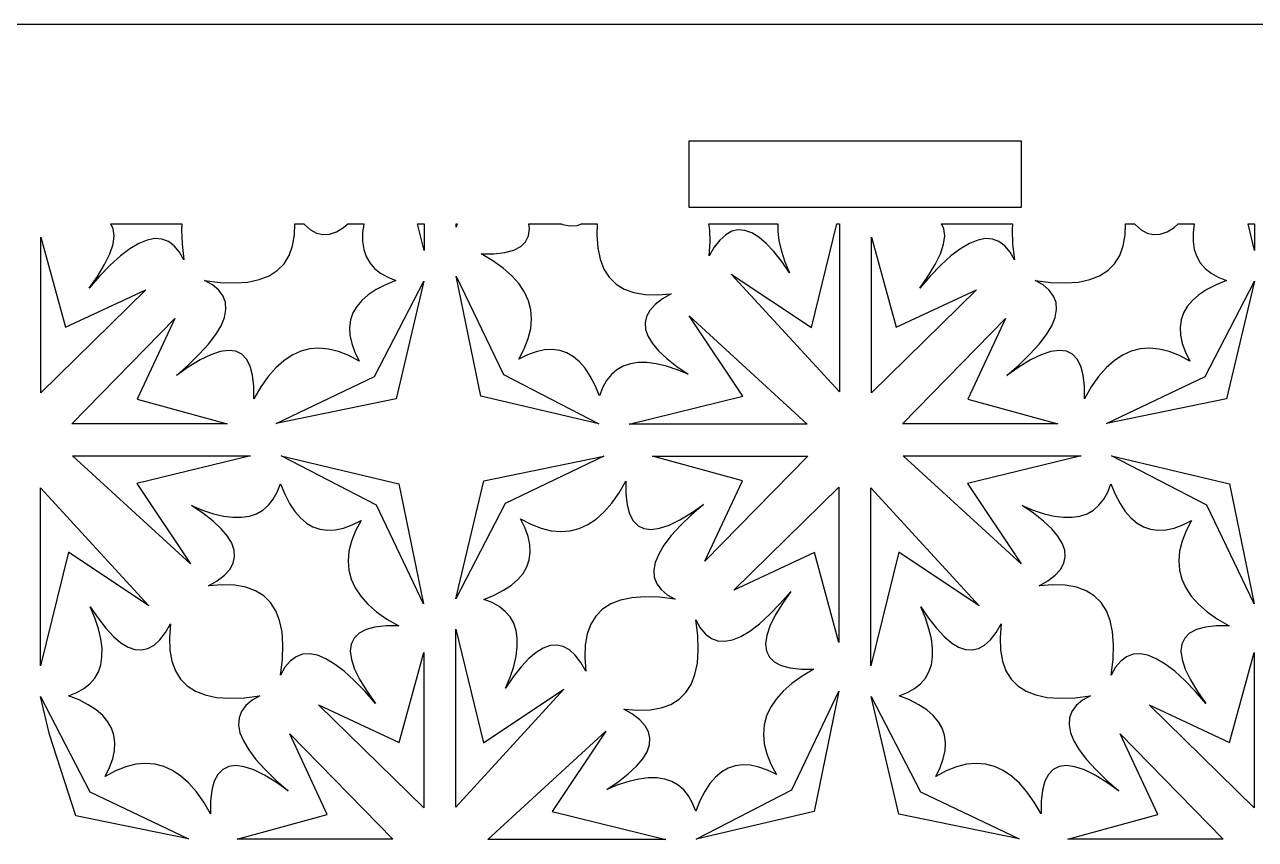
# Model space of a CAD drawing. Header units: metres. Extents: x 20 to 1108, y 20 to 251.
# Drawn here: x 592.1 to 666.2, y 201.8 to 250.8 of the extents above; entities that cross this region are included whole.
import ezdxf

# ---------------------------------------------------------------- set-up
doc = ezdxf.new("R2010")
doc.units = ezdxf.units.M

msp = doc.modelspace()

# ---------------------------------------------------------------- linework, layer by layer
for p, q in [((717.081, 250.826), (567.081, 250.826)), ((632.081, 239.826), (632.081, 243.826)), ((632.081, 243.826), (652.081, 243.826)), ((652.081, 243.826), (652.081, 239.826)), ((652.081, 239.826), (632.081, 239.826)), ((597.419, 238.539), (597.279, 238.826)), ((597.279, 238.826), (601.551, 238.826)), ((601.551, 238.826), (601.527, 238.484)), ((608.334, 238.176), (608.354, 238.826)), ((608.354, 238.826), (608.908, 238.826)), ((608.908, 238.826), (608.935, 238.792)), ((608.935, 238.792), (609.288, 238.474)), ((610.854, 238.358), (611.284, 238.617)), ((611.284, 238.617), (611.531, 238.826)), ((611.531, 238.826), (612.492, 238.826)), ((612.492, 238.826), (612.422, 238.282)), ((615.735, 238.826), (616.129, 238.826)), ((616.129, 237.222), (615.735, 238.826)), ((616.129, 238.826), (616.129, 237.222)), ((618.055, 238.826), (618.111, 238.826)), ((618.111, 238.826), (618.055, 238.623)), ((618.055, 238.623), (618.055, 238.826)), ((622.472, 238.545), (622.433, 238.826)), ((622.433, 238.826), (624.372, 238.826)), ((624.372, 238.826), (624.457, 238.792)), ((624.457, 238.792), (624.922, 238.703)), ((624.922, 238.703), (625.348, 238.733)), ((625.348, 238.733), (625.601, 238.826)), ((625.601, 238.826), (626.549, 238.826)), ((626.549, 238.826), (626.527, 238.169)), ((633.335, 238.476), (633.272, 238.826)), ((633.272, 238.826), (637.422, 238.826)), ((637.422, 238.826), (637.422, 238.37)), ((639.449, 232.585), (640.98, 238.826)), ((640.98, 238.826), (641.129, 238.826)), ((641.129, 238.826), (641.129, 228.712)), ((647.419, 238.539), (647.279, 238.826)), ((647.279, 238.826), (651.551, 238.826)), ((651.551, 238.826), (651.527, 238.484)), ((658.334, 238.176), (658.354, 238.826)), ((658.354, 238.826), (658.908, 238.826)), ((658.908, 238.826), (658.935, 238.792)), ((658.935, 238.792), (659.288, 238.474)), ((660.854, 238.358), (661.284, 238.617)), ((661.284, 238.617), (661.531, 238.826)), ((661.531, 238.826), (662.492, 238.826)), ((662.492, 238.826), (662.422, 238.282)), ((665.735, 238.826), (666.129, 238.826)), ((666.129, 237.222), (665.735, 238.826)), ((666.129, 238.826), (666.129, 237.222)), ((593.055, 238.029), (594.539, 232.609)), ((593.055, 228.669), (593.055, 238.029)), ((597.402, 237.604), (597.472, 238.108)), ((597.472, 238.108), (597.419, 238.539)), ((599.457, 237.86), (598.957, 237.656)), ((599.922, 237.949), (599.457, 237.86)), ((600.348, 237.92), (599.922, 237.949)), ((600.739, 237.776), (600.348, 237.92)), ((601.527, 238.484), (601.557, 237.609)), ((608.216, 237.506), (608.334, 238.176)), ((609.288, 238.474), (609.657, 238.271)), ((609.657, 238.271), (610.041, 238.184)), ((610.041, 238.184), (610.439, 238.213)), ((610.439, 238.213), (610.854, 238.358)), ((612.422, 238.282), (612.422, 237.765)), ((622.244, 237.753), (622.419, 238.113)), ((622.419, 238.113), (622.472, 238.545)), ((626.527, 238.169), (626.583, 237.389)), ((633.357, 237.72), (633.335, 238.476)), ((633.935, 237.86), (633.598, 237.428)), ((634.288, 238.179), (633.935, 237.86)), ((634.657, 238.382), (634.288, 238.179)), ((635.041, 238.469), (634.657, 238.382)), ((635.439, 238.44), (635.041, 238.469)), ((635.854, 238.295), (635.439, 238.44)), ((636.284, 238.035), (635.854, 238.295)), ((636.729, 237.659), (636.284, 238.035)), ((637.422, 238.37), (637.494, 237.805)), ((643.055, 238.029), (644.539, 232.609)), ((643.055, 228.669), (643.055, 238.029)), ((647.402, 237.604), (647.472, 238.108)), ((647.472, 238.108), (647.419, 238.539)), ((649.457, 237.86), (648.957, 237.656)), ((649.922, 237.949), (649.457, 237.86)), ((650.348, 237.92), (649.922, 237.949)), ((650.739, 237.776), (650.348, 237.92)), ((651.527, 238.484), (651.557, 237.609)), ((658.216, 237.506), (658.334, 238.176)), ((659.288, 238.474), (659.657, 238.271)), ((659.657, 238.271), (660.041, 238.184)), ((660.041, 238.184), (660.439, 238.213)), ((660.439, 238.213), (660.854, 238.358)), ((662.422, 238.282), (662.422, 237.765)), ((597.212, 237.03), (597.402, 237.604)), ((598.42, 237.336), (597.844, 236.899)), ((598.957, 237.656), (598.42, 237.336)), ((601.091, 237.514), (600.739, 237.776)), ((601.407, 237.136), (601.091, 237.514)), ((601.673, 236.664), (601.407, 237.136)), ((601.557, 237.609), (601.673, 236.664)), ((608.004, 236.925), (608.216, 237.506)), ((612.422, 237.765), (612.494, 237.292)), ((612.494, 237.292), (612.639, 236.864)), ((620.325, 237.026), (620.987, 237.101)), ((620.987, 237.101), (621.527, 237.246)), ((621.527, 237.246), (621.947, 237.464)), ((621.947, 237.464), (622.244, 237.753)), ((626.583, 237.389), (626.727, 236.703)), ((633.289, 236.9), (633.357, 237.72)), ((633.598, 237.428), (633.289, 236.9)), ((637.188, 237.169), (636.729, 237.659)), ((637.663, 236.563), (637.188, 237.169)), ((637.494, 237.805), (637.639, 237.195)), ((637.639, 237.195), (637.855, 236.539)), ((647.212, 237.03), (647.402, 237.604)), ((648.42, 237.336), (647.844, 236.899)), ((648.957, 237.656), (648.42, 237.336)), ((651.091, 237.514), (650.739, 237.776)), ((651.407, 237.136), (651.091, 237.514)), ((651.673, 236.664), (651.407, 237.136)), ((651.557, 237.609), (651.673, 236.664)), ((658.004, 236.925), (658.216, 237.506)), ((662.422, 237.765), (662.494, 237.292)), ((662.494, 237.292), (662.639, 236.864)), ((596.464, 235.67), (596.899, 236.386)), ((596.899, 236.386), (597.212, 237.03)), ((597.844, 236.899), (597.234, 236.346)), ((607.294, 236.024), (607.697, 236.431)), ((607.697, 236.431), (608.004, 236.925)), ((612.639, 236.864), (612.856, 236.484)), ((612.856, 236.484), (613.145, 236.149)), ((619.561, 237.023), (620.325, 237.026)), ((620.265, 236.61), (619.561, 237.023)), ((620.887, 236.169), (620.265, 236.61)), ((626.727, 236.703), (626.959, 236.11)), ((638.127, 235.88), (637.663, 236.563)), ((637.855, 236.539), (638.127, 235.88)), ((646.464, 235.67), (646.899, 236.386)), ((646.899, 236.386), (647.212, 237.03)), ((647.844, 236.899), (647.234, 236.346)), ((657.294, 236.024), (657.697, 236.431)), ((657.697, 236.431), (658.004, 236.925)), ((662.639, 236.864), (662.856, 236.484)), ((662.856, 236.484), (663.145, 236.149)), ((596.587, 235.676), (595.964, 234.962)), ((595.964, 234.962), (596.464, 235.67)), ((597.234, 236.346), (596.587, 235.676)), ((606.204, 235.473), (606.797, 235.704)), ((606.797, 235.704), (607.294, 236.024)), ((613.145, 236.149), (613.506, 235.861)), ((613.506, 235.861), (613.939, 235.618)), ((613.939, 235.618), (614.432, 235.427)), ((619.546, 228.465), (618.062, 235.692)), ((618.062, 235.692), (620.901, 229.755)), ((621.416, 235.709), (620.887, 236.169)), ((621.846, 235.228), (621.416, 235.709)), ((626.959, 236.11), (627.278, 235.613)), ((634.61, 235.812), (639.449, 232.585)), ((641.129, 228.712), (634.61, 235.812)), ((646.587, 235.676), (645.964, 234.962)), ((645.964, 234.962), (646.464, 235.67)), ((647.234, 236.346), (646.587, 235.676)), ((656.204, 235.473), (656.797, 235.704)), ((656.797, 235.704), (657.294, 236.024)), ((663.145, 236.149), (663.506, 235.861)), ((663.506, 235.861), (663.939, 235.618)), ((663.939, 235.618), (664.432, 235.427)), ((603.39, 235.152), (602.92, 235.419)), ((602.92, 235.419), (603.862, 235.303)), ((603.768, 234.837), (603.39, 235.152)), ((603.862, 235.303), (604.738, 235.273)), ((604.738, 235.273), (605.518, 235.328)), ((605.518, 235.328), (606.204, 235.473)), ((613.247, 234.882), (612.772, 234.567)), ((613.152, 229.647), (616.12, 235.389)), ((613.805, 235.169), (613.247, 234.882)), ((614.432, 235.427), (613.805, 235.169)), ((616.12, 235.389), (614.442, 228.291)), ((622.181, 234.727), (621.846, 235.228)), ((627.278, 235.613), (627.685, 235.21)), ((627.685, 235.21), (628.179, 234.903)), ((628.179, 234.903), (628.76, 234.691)), ((653.39, 235.152), (652.92, 235.419)), ((652.92, 235.419), (653.862, 235.303)), ((653.768, 234.837), (653.39, 235.152)), ((653.862, 235.303), (654.738, 235.273)), ((654.738, 235.273), (655.518, 235.328)), ((655.518, 235.328), (656.204, 235.473)), ((663.247, 234.882), (662.772, 234.567)), ((663.152, 229.647), (666.12, 235.389)), ((663.805, 235.169), (663.247, 234.882)), ((664.432, 235.427), (663.805, 235.169)), ((666.12, 235.389), (664.442, 228.291)), ((599.383, 234.869), (593.055, 228.669)), ((594.539, 232.609), (599.383, 234.869)), ((604.03, 234.484), (603.768, 234.837)), ((604.174, 234.094), (604.03, 234.484)), ((612.381, 234.227), (612.072, 233.859)), ((612.772, 234.567), (612.381, 234.227)), ((622.419, 234.206), (622.181, 234.727)), ((622.559, 233.665), (622.419, 234.206)), ((628.76, 234.691), (629.43, 234.573)), ((629.43, 234.573), (630.186, 234.55)), ((630.479, 234.31), (630.047, 233.972)), ((630.186, 234.55), (631.006, 234.618)), ((631.006, 234.618), (630.479, 234.31)), ((649.383, 234.869), (643.055, 228.669)), ((644.539, 232.609), (649.383, 234.869)), ((654.03, 234.484), (653.768, 234.837)), ((654.174, 234.094), (654.03, 234.484)), ((662.381, 234.227), (662.072, 233.859)), ((662.772, 234.567), (662.381, 234.227)), ((604.115, 233.202), (604.204, 233.667)), ((604.204, 233.667), (604.174, 234.094)), ((611.845, 233.466), (611.704, 233.047)), ((612.072, 233.859), (611.845, 233.466)), ((622.604, 233.105), (622.559, 233.665)), ((629.728, 233.619), (629.525, 233.25)), ((630.047, 233.972), (629.728, 233.619)), ((654.115, 233.202), (654.204, 233.667)), ((654.204, 233.667), (654.174, 234.094)), ((661.845, 233.466), (661.704, 233.047)), ((662.072, 233.859), (661.845, 233.466)), ((594.923, 226.801), (601.124, 233.129)), ((601.124, 233.129), (598.863, 228.284)), ((603.589, 232.164), (603.911, 232.702)), ((603.911, 232.702), (604.115, 233.202)), ((611.704, 233.047), (611.643, 232.6)), ((622.552, 232.525), (622.604, 233.105)), ((629.525, 233.25), (629.438, 232.866)), ((629.438, 232.866), (629.467, 232.468)), ((635.322, 228.458), (632.095, 233.297)), ((632.095, 233.297), (639.195, 226.778)), ((644.923, 226.801), (651.124, 233.129)), ((651.124, 233.129), (648.863, 228.284)), ((653.589, 232.164), (653.911, 232.702)), ((653.911, 232.702), (654.115, 233.202)), ((661.704, 233.047), (661.643, 232.6)), ((603.153, 231.59), (603.589, 232.164)), ((611.643, 232.6), (611.666, 232.128)), ((611.666, 232.128), (611.774, 231.632)), ((622.16, 231.304), (622.404, 231.925)), ((622.404, 231.925), (622.552, 232.525)), ((629.467, 232.468), (629.612, 232.053)), ((629.612, 232.053), (629.872, 231.623)), ((653.153, 231.59), (653.589, 232.164)), ((661.643, 232.6), (661.666, 232.128)), ((661.666, 232.128), (661.774, 231.632)), ((602.599, 230.98), (603.153, 231.59)), ((604.362, 231.218), (603.859, 231.148)), ((604.794, 231.164), (604.362, 231.218)), ((609.242, 231.305), (608.701, 231.164)), ((609.802, 231.35), (609.242, 231.305)), ((610.382, 231.298), (609.802, 231.35)), ((610.982, 231.15), (610.382, 231.298)), ((611.774, 231.632), (611.963, 231.107)), ((621.826, 230.679), (622.16, 231.304)), ((623.382, 231.241), (622.886, 231.133)), ((623.854, 231.264), (623.382, 231.241)), ((624.301, 231.203), (623.854, 231.264)), ((624.72, 231.062), (624.301, 231.203)), ((629.872, 231.623), (630.247, 231.179)), ((630.247, 231.179), (630.737, 230.719)), ((652.599, 230.98), (653.153, 231.59)), ((654.362, 231.218), (653.859, 231.148)), ((654.794, 231.164), (654.362, 231.218)), ((659.242, 231.305), (658.701, 231.164)), ((659.802, 231.35), (659.242, 231.305)), ((660.382, 231.298), (659.802, 231.35)), ((660.982, 231.15), (660.382, 231.298)), ((661.774, 231.632), (661.963, 231.107)), ((602.64, 230.645), (601.925, 230.211)), ((601.929, 230.331), (602.599, 230.98)), ((603.285, 230.957), (602.64, 230.645)), ((603.859, 231.148), (603.285, 230.957)), ((605.154, 230.989), (604.794, 231.164)), ((605.443, 230.693), (605.154, 230.989)), ((605.661, 230.273), (605.443, 230.693)), ((607.679, 230.592), (607.198, 230.161)), ((608.18, 230.927), (607.679, 230.592)), ((608.701, 231.164), (608.18, 230.927)), ((611.603, 230.905), (610.982, 231.15)), ((612.228, 230.571), (611.603, 230.905)), ((611.963, 231.107), (612.228, 230.571)), ((622.361, 230.944), (621.826, 230.679)), ((622.886, 231.133), (622.361, 230.944)), ((625.114, 230.835), (624.72, 231.062)), ((625.481, 230.526), (625.114, 230.835)), ((625.821, 230.135), (625.481, 230.526)), ((629.019, 230.485), (628.547, 230.413)), ((629.537, 230.485), (629.019, 230.485)), ((630.102, 230.412), (629.537, 230.485)), ((630.737, 230.719), (631.344, 230.244)), ((652.64, 230.645), (651.925, 230.211)), ((651.929, 230.331), (652.599, 230.98)), ((653.285, 230.957), (652.64, 230.645)), ((653.859, 231.148), (653.285, 230.957)), ((655.154, 230.989), (654.794, 231.164)), ((655.443, 230.693), (655.154, 230.989)), ((655.661, 230.273), (655.443, 230.693)), ((657.679, 230.592), (657.198, 230.161)), ((658.18, 230.927), (657.679, 230.592)), ((658.701, 231.164), (658.18, 230.927)), ((661.603, 230.905), (660.982, 231.15)), ((662.228, 230.571), (661.603, 230.905)), ((661.963, 231.107), (662.228, 230.571)), ((601.217, 229.71), (601.929, 230.331)), ((601.925, 230.211), (601.217, 229.71)), ((605.806, 229.733), (605.661, 230.273)), ((605.881, 229.07), (605.806, 229.733)), ((607.198, 230.161), (606.738, 229.633)), ((620.901, 229.755), (626.643, 226.787)), ((626.136, 229.66), (625.821, 230.135)), ((627.403, 229.762), (627.116, 229.401)), ((627.738, 230.051), (627.403, 229.762)), ((628.119, 230.268), (627.738, 230.051)), ((628.547, 230.413), (628.119, 230.268)), ((630.713, 230.268), (630.102, 230.412)), ((631.368, 230.052), (630.713, 230.268)), ((631.344, 230.244), (632.027, 229.78)), ((632.027, 229.78), (631.368, 230.052)), ((651.217, 229.71), (651.929, 230.331)), ((651.925, 230.211), (651.217, 229.71)), ((655.806, 229.733), (655.661, 230.273)), ((655.881, 229.07), (655.806, 229.733)), ((657.198, 230.161), (656.738, 229.633)), ((605.884, 228.307), (605.881, 229.07)), ((606.297, 229.011), (605.884, 228.307)), ((606.738, 229.633), (606.297, 229.011)), ((607.215, 226.808), (613.152, 229.647)), ((626.423, 229.102), (626.136, 229.66)), ((626.681, 228.475), (626.423, 229.102)), ((626.873, 228.968), (626.681, 228.475)), ((627.116, 229.401), (626.873, 228.968)), ((655.884, 228.307), (655.881, 229.07)), ((656.297, 229.011), (655.884, 228.307)), ((656.738, 229.633), (656.297, 229.011)), ((657.215, 226.808), (663.152, 229.647)), ((598.863, 228.284), (604.284, 226.801)), ((614.442, 228.291), (607.215, 226.808)), ((626.643, 226.787), (619.546, 228.465)), ((628.476, 226.778), (635.322, 228.458)), ((648.863, 228.284), (654.284, 226.801)), ((664.442, 228.291), (657.215, 226.808)), ((604.284, 226.801), (594.923, 226.801)), ((639.195, 226.778), (628.476, 226.778)), ((654.284, 226.801), (644.923, 226.801)), ((594.966, 224.874), (605.685, 224.874)), ((602.066, 218.356), (594.966, 224.874)), ((605.685, 224.874), (598.839, 223.194)), ((613.26, 221.898), (607.518, 224.865)), ((607.518, 224.865), (614.616, 223.188)), ((619.719, 223.361), (626.946, 224.845)), ((626.946, 224.845), (621.009, 222.006)), ((635.298, 223.368), (629.878, 224.852)), ((629.878, 224.852), (639.238, 224.852)), ((639.238, 224.852), (633.038, 218.524)), ((644.966, 224.874), (655.685, 224.874)), ((652.066, 218.356), (644.966, 224.874)), ((655.685, 224.874), (648.839, 223.194)), ((663.26, 221.898), (657.518, 224.865)), ((657.518, 224.865), (664.616, 223.188)), ((598.839, 223.194), (602.066, 218.356)), ((607.289, 222.685), (607.48, 223.178)), ((607.48, 223.178), (607.738, 222.551)), ((614.616, 223.188), (616.099, 215.961)), ((618.042, 216.264), (619.719, 223.361)), ((627.865, 222.642), (628.277, 223.346)), ((628.277, 223.346), (628.28, 222.582)), ((633.038, 218.524), (635.298, 223.368)), ((648.839, 223.194), (652.066, 218.356)), ((657.289, 222.685), (657.48, 223.178)), ((657.48, 223.178), (657.738, 222.551)), ((664.616, 223.188), (666.099, 215.961)), ((593.033, 222.941), (599.551, 215.841)), ((593.033, 212.222), (593.033, 222.941)), ((607.046, 222.252), (607.289, 222.685)), ((607.738, 222.551), (608.025, 221.992)), ((627.423, 222.02), (627.865, 222.642)), ((628.28, 222.582), (628.355, 221.92)), ((634.778, 216.783), (641.106, 222.984)), ((641.106, 222.984), (641.106, 213.623)), ((643.033, 222.941), (649.551, 215.841)), ((643.033, 212.222), (643.033, 222.941)), ((657.046, 222.252), (657.289, 222.685)), ((657.738, 222.551), (658.025, 221.992)), ((602.817, 221.408), (602.134, 221.872)), ((602.134, 221.872), (602.794, 221.601)), ((602.794, 221.601), (603.449, 221.385)), ((606.043, 221.385), (606.423, 221.602)), ((606.423, 221.602), (606.758, 221.891)), ((606.758, 221.891), (607.046, 222.252)), ((608.025, 221.992), (608.34, 221.518)), ((616.099, 215.961), (613.26, 221.898)), ((621.009, 222.006), (618.042, 216.264)), ((626.964, 221.491), (627.423, 222.02)), ((628.355, 221.92), (628.501, 221.38)), ((632.944, 221.943), (632.232, 221.321)), ((632.236, 221.442), (632.944, 221.943)), ((652.817, 221.408), (652.134, 221.872)), ((652.134, 221.872), (652.794, 221.601)), ((652.794, 221.601), (653.449, 221.385)), ((656.043, 221.385), (656.423, 221.602)), ((656.423, 221.602), (656.758, 221.891)), ((656.758, 221.891), (657.046, 222.252)), ((658.025, 221.992), (658.34, 221.518)), ((666.099, 215.961), (663.26, 221.898)), ((603.424, 220.934), (602.817, 221.408)), ((603.915, 220.474), (603.424, 220.934)), ((603.449, 221.385), (604.059, 221.24)), ((604.059, 221.24), (604.625, 221.167)), ((604.625, 221.167), (605.142, 221.167)), ((605.142, 221.167), (605.615, 221.239)), ((605.615, 221.239), (606.043, 221.385)), ((608.34, 221.518), (608.68, 221.127)), ((608.68, 221.127), (609.047, 220.818)), ((609.047, 220.818), (609.441, 220.591)), ((611.8, 220.708), (612.336, 220.974)), ((612.336, 220.974), (612.002, 220.349)), ((622.199, 220.546), (621.933, 221.081)), ((621.933, 221.081), (622.558, 220.747)), ((625.981, 220.726), (626.482, 221.061)), ((626.482, 221.061), (626.964, 221.491)), ((628.501, 221.38), (628.718, 220.96)), ((628.718, 220.96), (629.007, 220.663)), ((630.877, 220.695), (631.521, 221.008)), ((631.521, 221.008), (632.236, 221.442)), ((632.232, 221.321), (631.562, 220.673)), ((653.424, 220.934), (652.817, 221.408)), ((653.915, 220.474), (653.424, 220.934)), ((653.449, 221.385), (654.059, 221.24)), ((654.059, 221.24), (654.625, 221.167)), ((654.625, 221.167), (655.142, 221.167)), ((655.142, 221.167), (655.615, 221.239)), ((655.615, 221.239), (656.043, 221.385)), ((658.34, 221.518), (658.68, 221.127)), ((658.68, 221.127), (659.047, 220.818)), ((659.047, 220.818), (659.441, 220.591)), ((661.8, 220.708), (662.336, 220.974)), ((662.336, 220.974), (662.002, 220.349)), ((604.29, 220.029), (603.915, 220.474)), ((609.441, 220.591), (609.86, 220.449)), ((609.86, 220.449), (610.307, 220.389)), ((610.307, 220.389), (610.779, 220.411)), ((610.779, 220.411), (611.275, 220.52)), ((611.275, 220.52), (611.8, 220.708)), ((612.002, 220.349), (611.757, 219.728)), ((622.387, 220.021), (622.199, 220.546)), ((622.558, 220.747), (623.179, 220.503)), ((623.179, 220.503), (623.779, 220.355)), ((623.779, 220.355), (624.359, 220.303)), ((624.359, 220.303), (624.92, 220.348)), ((624.92, 220.348), (625.461, 220.488)), ((625.461, 220.488), (625.981, 220.726)), ((629.007, 220.663), (629.368, 220.488)), ((629.368, 220.488), (629.799, 220.435)), ((629.799, 220.435), (630.302, 220.505)), ((630.302, 220.505), (630.877, 220.695)), ((631.008, 220.063), (630.572, 219.488)), ((631.562, 220.673), (631.008, 220.063)), ((654.29, 220.029), (653.915, 220.474)), ((659.441, 220.591), (659.86, 220.449)), ((659.86, 220.449), (660.307, 220.389)), ((660.307, 220.389), (660.779, 220.411)), ((660.779, 220.411), (661.275, 220.52)), ((661.275, 220.52), (661.8, 220.708)), ((662.002, 220.349), (661.757, 219.728)), ((604.549, 219.6), (604.29, 220.029)), ((604.694, 219.185), (604.549, 219.6)), ((611.757, 219.728), (611.609, 219.128)), ((622.496, 219.525), (622.387, 220.021)), ((622.518, 219.053), (622.496, 219.525)), ((630.572, 219.488), (630.251, 218.95)), ((654.549, 219.6), (654.29, 220.029)), ((654.694, 219.185), (654.549, 219.6)), ((661.757, 219.728), (661.609, 219.128)), ((594.713, 219.068), (593.033, 212.222)), ((599.551, 215.841), (594.713, 219.068)), ((604.636, 218.402), (604.723, 218.786)), ((604.723, 218.786), (604.694, 219.185)), ((611.609, 219.128), (611.557, 218.548)), ((622.316, 218.187), (622.458, 218.606)), ((622.458, 218.606), (622.518, 219.053)), ((630.251, 218.95), (630.047, 218.45)), ((639.623, 219.044), (634.778, 216.783)), ((641.106, 213.623), (639.623, 219.044)), ((644.713, 219.068), (643.033, 212.222)), ((649.551, 215.841), (644.713, 219.068)), ((654.636, 218.402), (654.723, 218.786)), ((654.723, 218.786), (654.694, 219.185)), ((661.609, 219.128), (661.557, 218.548)), ((604.115, 217.681), (604.433, 218.033)), ((604.433, 218.033), (604.636, 218.402)), ((611.557, 218.548), (611.602, 217.987)), ((611.602, 217.987), (611.743, 217.446)), ((622.089, 217.793), (622.316, 218.187)), ((630.047, 218.45), (629.958, 217.985)), ((629.958, 217.985), (629.987, 217.559)), ((654.115, 217.681), (654.433, 218.033)), ((654.433, 218.033), (654.636, 218.402)), ((661.557, 218.548), (661.602, 217.987)), ((661.602, 217.987), (661.743, 217.446)), ((603.155, 217.034), (603.682, 217.343)), ((603.975, 217.103), (603.155, 217.034)), ((603.682, 217.343), (604.115, 217.681)), ((604.731, 217.079), (603.975, 217.103)), ((611.743, 217.446), (611.98, 216.926)), ((621.389, 217.086), (621.78, 217.426)), ((621.78, 217.426), (622.089, 217.793)), ((629.987, 217.559), (630.131, 217.168)), ((630.131, 217.168), (630.393, 216.816)), ((653.155, 217.034), (653.682, 217.343)), ((653.975, 217.103), (653.155, 217.034)), ((653.682, 217.343), (654.115, 217.681)), ((654.731, 217.079), (653.975, 217.103)), ((661.743, 217.446), (661.98, 216.926)), ((605.401, 216.962), (604.731, 217.079)), ((605.982, 216.749), (605.401, 216.962)), ((606.476, 216.443), (605.982, 216.749)), ((606.883, 216.039), (606.476, 216.443)), ((611.98, 216.926), (612.315, 216.425)), ((612.315, 216.425), (612.746, 215.943)), ((619.729, 216.226), (620.356, 216.484)), ((620.356, 216.484), (620.915, 216.771)), ((620.915, 216.771), (621.389, 217.086)), ((629.423, 216.38), (628.643, 216.324)), ((630.299, 216.35), (629.423, 216.38)), ((630.393, 216.816), (630.771, 216.5)), ((630.771, 216.5), (631.242, 216.234)), ((637.575, 215.977), (638.198, 216.691)), ((638.198, 216.691), (637.697, 215.983)), ((655.401, 216.962), (654.731, 217.079)), ((655.982, 216.749), (655.401, 216.962)), ((656.476, 216.443), (655.982, 216.749)), ((656.883, 216.039), (656.476, 216.443)), ((661.98, 216.926), (662.315, 216.425)), ((662.315, 216.425), (662.746, 215.943)), ((596.306, 215.113), (596.035, 215.773)), ((596.035, 215.773), (596.499, 215.09)), ((607.203, 215.542), (606.883, 216.039)), ((612.746, 215.943), (613.274, 215.484)), ((620.222, 216.034), (619.729, 216.226)), ((620.655, 215.791), (620.222, 216.034)), ((621.016, 215.504), (620.655, 215.791)), ((626.868, 215.629), (626.464, 215.222)), ((627.365, 215.948), (626.868, 215.629)), ((627.958, 216.18), (627.365, 215.948)), ((628.643, 216.324), (627.958, 216.18)), ((631.242, 216.234), (630.299, 216.35)), ((636.927, 215.307), (637.575, 215.977)), ((637.697, 215.983), (637.262, 215.267)), ((646.306, 215.113), (646.035, 215.773)), ((646.035, 215.773), (646.499, 215.09)), ((657.203, 215.542), (656.883, 216.039)), ((662.746, 215.943), (663.274, 215.484)), ((596.522, 214.457), (596.306, 215.113)), ((596.499, 215.09), (596.973, 214.484)), ((607.434, 214.949), (607.203, 215.542)), ((607.579, 214.264), (607.434, 214.949)), ((613.274, 215.484), (613.896, 215.042)), ((613.896, 215.042), (614.6, 214.63)), ((621.305, 215.169), (621.016, 215.504)), ((621.522, 214.788), (621.305, 215.169)), ((626.464, 215.222), (626.158, 214.728)), ((632.604, 214.044), (632.488, 214.988)), ((632.488, 214.988), (632.755, 214.517)), ((636.317, 214.754), (636.927, 215.307)), ((637.262, 215.267), (636.95, 214.622)), ((646.522, 214.457), (646.306, 215.113)), ((646.499, 215.09), (646.973, 214.484)), ((657.434, 214.949), (657.203, 215.542)), ((657.579, 214.264), (657.434, 214.949)), ((663.274, 215.484), (663.896, 215.042)), ((663.896, 215.042), (664.6, 214.63)), ((596.668, 213.848), (596.522, 214.457)), ((596.973, 214.484), (597.432, 213.993)), ((600.226, 213.792), (600.563, 214.225)), ((600.563, 214.225), (600.873, 214.753)), ((600.873, 214.753), (600.804, 213.933)), ((607.634, 213.484), (607.579, 214.264)), ((612.214, 214.189), (611.918, 213.9)), ((612.634, 214.406), (612.214, 214.189)), ((613.174, 214.552), (612.634, 214.406)), ((613.837, 214.627), (613.174, 214.552)), ((614.6, 214.63), (613.837, 214.627)), ((618.033, 214.431), (619.713, 207.585)), ((618.033, 203.712), (618.033, 214.431)), ((621.668, 214.36), (621.522, 214.788)), ((621.74, 213.888), (621.668, 214.36)), ((625.945, 214.147), (625.828, 213.477)), ((626.158, 214.728), (625.945, 214.147)), ((632.755, 214.517), (633.07, 214.139)), ((633.07, 214.139), (633.422, 213.877)), ((635.205, 213.996), (635.742, 214.317)), ((635.742, 214.317), (636.317, 214.754)), ((636.95, 214.622), (636.759, 214.049)), ((646.668, 213.848), (646.522, 214.457)), ((646.973, 214.484), (647.432, 213.993)), ((650.226, 213.792), (650.563, 214.225)), ((650.563, 214.225), (650.873, 214.753)), ((650.873, 214.753), (650.804, 213.933)), ((657.634, 213.484), (657.579, 214.264)), ((662.214, 214.189), (661.918, 213.9)), ((662.634, 214.406), (662.214, 214.189)), ((663.174, 214.552), (662.634, 214.406)), ((663.837, 214.627), (663.174, 214.552)), ((664.6, 214.63), (663.837, 214.627)), ((596.74, 213.282), (596.668, 213.848)), ((597.432, 213.993), (597.878, 213.617)), ((597.878, 213.617), (598.307, 213.358)), ((599.505, 213.271), (599.874, 213.474)), ((599.874, 213.474), (600.226, 213.792)), ((600.804, 213.933), (600.827, 213.177)), ((607.604, 212.608), (607.634, 213.484)), ((611.743, 213.539), (611.689, 213.108)), ((611.918, 213.9), (611.743, 213.539)), ((621.74, 213.37), (621.74, 213.888)), ((623.722, 213.44), (623.307, 213.295)), ((624.121, 213.469), (623.722, 213.44)), ((624.505, 213.382), (624.121, 213.469)), ((625.828, 213.477), (625.804, 212.721)), ((632.634, 213.168), (632.604, 214.044)), ((633.422, 213.877), (633.813, 213.733)), ((633.813, 213.733), (634.24, 213.703)), ((634.24, 213.703), (634.705, 213.792)), ((634.705, 213.792), (635.205, 213.996)), ((636.759, 214.049), (636.689, 213.545)), ((636.689, 213.545), (636.743, 213.113)), ((646.74, 213.282), (646.668, 213.848)), ((647.432, 213.993), (647.878, 213.617)), ((647.878, 213.617), (648.307, 213.358)), ((649.505, 213.271), (649.874, 213.474)), ((649.874, 213.474), (650.226, 213.792)), ((650.804, 213.933), (650.827, 213.177)), ((657.604, 212.608), (657.634, 213.484)), ((661.743, 213.539), (661.689, 213.108)), ((661.918, 213.9), (661.743, 213.539)), ((596.667, 212.292), (596.739, 212.764)), ((596.739, 212.764), (596.74, 213.282)), ((598.307, 213.358), (598.722, 213.213)), ((598.722, 213.213), (599.121, 213.184)), ((599.121, 213.184), (599.505, 213.271)), ((600.827, 213.177), (600.945, 212.506)), ((608.422, 212.776), (608.07, 212.514)), ((608.813, 212.92), (608.422, 212.776)), ((609.24, 212.949), (608.813, 212.92)), ((609.705, 212.86), (609.24, 212.949)), ((610.205, 212.656), (609.705, 212.86)), ((610.743, 212.335), (610.205, 212.656)), ((611.689, 213.108), (611.759, 212.605)), ((614.623, 207.609), (616.106, 213.029)), ((616.106, 213.029), (616.106, 203.669)), ((621.522, 212.194), (621.667, 212.805)), ((621.667, 212.805), (621.74, 213.37)), ((622.433, 212.66), (621.973, 212.17)), ((622.878, 213.035), (622.433, 212.66)), ((623.307, 213.295), (622.878, 213.035)), ((624.874, 213.179), (624.505, 213.382)), ((625.226, 212.86), (624.874, 213.179)), ((625.564, 212.428), (625.226, 212.86)), ((625.804, 212.721), (625.873, 211.901)), ((632.579, 212.388), (632.634, 213.168)), ((636.743, 213.113), (636.918, 212.753)), ((636.918, 212.753), (637.214, 212.464)), ((646.667, 212.292), (646.739, 212.764)), ((646.739, 212.764), (646.74, 213.282)), ((648.307, 213.358), (648.722, 213.213)), ((648.722, 213.213), (649.121, 213.184)), ((649.121, 213.184), (649.505, 213.271)), ((650.827, 213.177), (650.945, 212.506)), ((658.422, 212.776), (658.07, 212.514)), ((658.813, 212.92), (658.422, 212.776)), ((659.24, 212.949), (658.813, 212.92)), ((659.705, 212.86), (659.24, 212.949)), ((660.205, 212.656), (659.705, 212.86)), ((660.743, 212.335), (660.205, 212.656)), ((661.689, 213.108), (661.759, 212.605)), ((664.623, 207.609), (666.106, 213.029)), ((666.106, 213.029), (666.106, 203.669)), ((596.522, 211.864), (596.667, 212.292)), ((600.945, 212.506), (601.158, 211.925)), ((601.158, 211.925), (601.464, 211.431)), ((607.488, 211.665), (607.604, 212.608)), ((607.755, 212.136), (607.488, 211.665)), ((608.07, 212.514), (607.755, 212.136)), ((611.317, 211.899), (610.743, 212.335)), ((611.759, 212.605), (611.95, 212.03)), ((611.95, 212.03), (612.262, 211.386)), ((621.306, 211.539), (621.522, 212.194)), ((621.973, 212.17), (621.499, 211.563)), ((625.873, 211.901), (625.564, 212.428)), ((632.434, 211.702), (632.579, 212.388)), ((637.214, 212.464), (637.634, 212.246)), ((637.634, 212.246), (638.173, 212.101)), ((638.173, 212.101), (638.836, 212.026)), ((638.836, 212.026), (639.6, 212.023)), ((639.6, 212.023), (638.897, 211.611)), ((646.522, 211.864), (646.667, 212.292)), ((650.945, 212.506), (651.158, 211.925)), ((651.158, 211.925), (651.464, 211.431)), ((657.488, 211.665), (657.604, 212.608)), ((657.755, 212.136), (657.488, 211.665)), ((658.07, 212.514), (657.755, 212.136)), ((661.317, 211.899), (660.743, 212.335)), ((661.759, 212.605), (661.95, 212.03)), ((661.95, 212.03), (662.262, 211.386)), ((596.016, 211.149), (596.305, 211.484)), ((596.305, 211.484), (596.522, 211.864)), ((601.464, 211.431), (601.868, 211.024)), ((611.927, 211.345), (611.317, 211.899)), ((612.576, 210.675), (611.927, 211.345)), ((612.262, 211.386), (612.696, 210.671)), ((621.499, 211.563), (621.035, 210.88)), ((621.035, 210.88), (621.306, 211.539)), ((632.203, 211.11), (632.434, 211.702)), ((638.274, 211.169), (637.747, 210.709)), ((638.897, 211.611), (638.274, 211.169)), ((646.016, 211.149), (646.305, 211.484)), ((646.305, 211.484), (646.522, 211.864)), ((651.464, 211.431), (651.868, 211.024)), ((661.927, 211.345), (661.317, 211.899)), ((662.576, 210.675), (661.927, 211.345)), ((662.262, 211.386), (662.696, 210.671)), ((594.729, 210.427), (595.221, 210.618)), ((595.357, 210.169), (594.729, 210.427)), ((595.221, 210.618), (595.654, 210.86)), ((595.654, 210.86), (596.016, 211.149)), ((601.868, 211.024), (602.365, 210.704)), ((602.365, 210.704), (602.957, 210.473)), ((602.957, 210.473), (603.642, 210.328)), ((613.197, 209.963), (612.576, 210.675)), ((612.696, 210.671), (613.197, 209.963)), ((624.551, 210.812), (618.033, 203.712)), ((619.713, 207.585), (624.551, 210.812)), ((631.476, 210.21), (631.883, 210.613)), ((631.883, 210.613), (632.203, 211.11)), ((637.747, 210.709), (637.315, 210.228)), ((638.26, 204.755), (641.099, 210.692)), ((641.099, 210.692), (639.616, 203.465)), ((644.729, 210.427), (645.221, 210.618)), ((645.357, 210.169), (644.729, 210.427)), ((645.221, 210.618), (645.654, 210.86)), ((645.654, 210.86), (646.016, 211.149)), ((651.868, 211.024), (652.365, 210.704)), ((652.365, 210.704), (652.957, 210.473)), ((652.957, 210.473), (653.642, 210.328)), ((663.197, 209.963), (662.576, 210.675)), ((662.696, 210.671), (663.197, 209.963)), ((593.587, 208.084), (593.042, 210.389)), ((593.042, 210.389), (596.009, 204.647)), ((595.916, 209.881), (595.357, 210.169)), ((596.389, 209.567), (595.916, 209.881)), ((603.642, 210.328), (604.422, 210.273)), ((604.422, 210.273), (605.298, 210.303)), ((605.393, 209.837), (605.131, 209.484)), ((605.298, 210.303), (606.243, 210.419)), ((605.771, 210.152), (605.393, 209.837)), ((606.243, 210.419), (605.771, 210.152)), ((609.778, 209.869), (614.623, 207.609)), ((616.106, 203.669), (609.778, 209.869)), ((629.73, 209.572), (630.401, 209.691)), ((630.401, 209.691), (630.982, 209.903)), ((630.982, 209.903), (631.476, 210.21)), ((636.98, 209.727), (636.743, 209.206)), ((637.315, 210.228), (636.98, 209.727)), ((644.719, 203.291), (643.042, 210.389)), ((643.042, 210.389), (646.009, 204.647)), ((645.916, 209.881), (645.357, 210.169)), ((646.389, 209.567), (645.916, 209.881)), ((653.642, 210.328), (654.422, 210.273)), ((654.422, 210.273), (655.298, 210.303)), ((655.393, 209.837), (655.131, 209.484)), ((655.298, 210.303), (656.243, 210.419)), ((655.771, 210.152), (655.393, 209.837)), ((656.243, 210.419), (655.771, 210.152)), ((659.778, 209.869), (664.623, 207.609)), ((666.106, 203.669), (659.778, 209.869)), ((596.781, 209.227), (596.389, 209.567)), ((597.089, 208.859), (596.781, 209.227)), ((604.987, 209.094), (604.958, 208.667)), ((605.131, 209.484), (604.987, 209.094)), ((628.682, 209.309), (628.154, 209.618)), ((628.154, 209.618), (628.974, 209.55)), ((629.115, 208.972), (628.682, 209.309)), ((628.974, 209.55), (629.73, 209.572)), ((629.433, 208.619), (629.115, 208.972)), ((636.743, 209.206), (636.602, 208.665)), ((646.781, 209.227), (646.389, 209.567)), ((647.089, 208.859), (646.781, 209.227)), ((654.987, 209.094), (654.958, 208.667)), ((655.131, 209.484), (654.987, 209.094)), ((597.316, 208.466), (597.089, 208.859)), ((597.458, 208.047), (597.316, 208.466)), ((604.958, 208.667), (605.047, 208.202)), ((605.047, 208.202), (605.251, 207.702)), ((619.966, 201.778), (627.066, 208.297)), ((627.066, 208.297), (623.839, 203.458)), ((629.636, 208.25), (629.433, 208.619)), ((629.723, 207.866), (629.636, 208.25)), ((636.602, 208.665), (636.557, 208.105)), ((647.316, 208.466), (647.089, 208.859)), ((647.458, 208.047), (647.316, 208.466)), ((654.958, 208.667), (655.047, 208.202)), ((655.047, 208.202), (655.251, 207.702)), ((595.173, 203.198), (593.587, 208.084)), ((597.518, 207.6), (597.458, 208.047)), ((597.496, 207.128), (597.518, 207.6)), ((605.251, 207.702), (605.571, 207.165)), ((610.298, 203.284), (608.038, 208.129)), ((608.038, 208.129), (614.238, 201.801)), ((629.549, 207.053), (629.694, 207.468)), ((629.694, 207.468), (629.723, 207.866)), ((636.557, 208.105), (636.609, 207.525)), ((636.609, 207.525), (636.757, 206.925)), ((647.518, 207.6), (647.458, 208.047)), ((647.496, 207.128), (647.518, 207.6)), ((655.251, 207.702), (655.571, 207.165)), ((660.298, 203.284), (658.038, 208.129)), ((658.038, 208.129), (664.238, 201.801)), ((597.387, 206.631), (597.496, 207.128)), ((605.571, 207.165), (606.008, 206.59)), ((629.29, 206.623), (629.549, 207.053)), ((636.757, 206.925), (637.002, 206.305)), ((647.387, 206.631), (647.496, 207.128)), ((655.571, 207.165), (656.008, 206.59)), ((596.933, 205.571), (597.199, 206.106)), ((597.199, 206.106), (597.387, 206.631)), ((598.179, 206.15), (597.559, 205.905)), ((598.779, 206.298), (598.179, 206.15)), ((599.359, 206.35), (598.779, 206.298)), ((599.92, 206.305), (599.359, 206.35)), ((600.461, 206.164), (599.92, 206.305)), ((600.981, 205.927), (600.461, 206.164)), ((604.007, 205.989), (603.718, 205.693)), ((604.368, 206.164), (604.007, 205.989)), ((604.799, 206.218), (604.368, 206.164)), ((605.303, 206.148), (604.799, 206.218)), ((605.877, 205.957), (605.303, 206.148)), ((606.008, 206.59), (606.561, 205.98)), ((606.561, 205.98), (607.231, 205.332)), ((628.423, 205.719), (628.914, 206.178)), ((628.914, 206.178), (629.29, 206.623)), ((634.441, 206.062), (634.047, 205.835)), ((634.86, 206.203), (634.441, 206.062)), ((635.307, 206.264), (634.86, 206.203)), ((635.779, 206.241), (635.307, 206.264)), ((636.276, 206.133), (635.779, 206.241)), ((636.801, 205.944), (636.276, 206.133)), ((637.002, 206.305), (637.336, 205.679)), ((646.933, 205.571), (647.199, 206.106)), ((647.199, 206.106), (647.387, 206.631)), ((648.179, 206.15), (647.559, 205.905)), ((648.779, 206.298), (648.179, 206.15)), ((649.359, 206.35), (648.779, 206.298)), ((649.92, 206.305), (649.359, 206.35)), ((650.46, 206.164), (649.92, 206.305)), ((650.981, 205.927), (650.46, 206.164)), ((654.007, 205.989), (653.718, 205.693)), ((654.368, 206.164), (654.007, 205.989)), ((654.799, 206.218), (654.368, 206.164)), ((655.303, 206.148), (654.799, 206.218)), ((655.877, 205.957), (655.303, 206.148)), ((656.008, 206.59), (656.561, 205.98)), ((656.561, 205.98), (657.231, 205.332)), ((597.559, 205.905), (596.933, 205.571)), ((601.482, 205.592), (600.981, 205.927)), ((601.964, 205.16), (601.482, 205.592)), ((603.501, 205.273), (603.355, 204.734)), ((603.718, 205.693), (603.501, 205.273)), ((606.521, 205.645), (605.877, 205.957)), ((607.237, 205.21), (606.521, 205.645)), ((607.231, 205.332), (607.945, 204.709)), ((627.134, 204.78), (627.817, 205.244)), ((628.45, 205.268), (627.794, 205.052)), ((627.817, 205.244), (628.423, 205.719)), ((629.059, 205.413), (628.45, 205.268)), ((629.625, 205.485), (629.059, 205.413)), ((630.143, 205.484), (629.625, 205.485)), ((630.615, 205.412), (630.143, 205.484)), ((631.043, 205.268), (630.615, 205.412)), ((631.423, 205.051), (631.043, 205.268)), ((633.68, 205.526), (633.34, 205.135)), ((634.047, 205.835), (633.68, 205.526)), ((637.336, 205.679), (636.801, 205.944)), ((647.559, 205.905), (646.933, 205.571)), ((651.482, 205.592), (650.981, 205.927)), ((651.964, 205.16), (651.482, 205.592)), ((653.501, 205.273), (653.355, 204.734)), ((653.718, 205.693), (653.501, 205.273)), ((656.521, 205.645), (655.877, 205.957)), ((657.237, 205.21), (656.521, 205.645)), ((657.231, 205.332), (657.945, 204.709)), ((596.009, 204.647), (601.946, 201.808)), ((602.423, 204.633), (601.964, 205.16)), ((602.866, 204.01), (602.423, 204.633)), ((603.355, 204.734), (603.28, 204.071)), ((607.945, 204.709), (607.237, 205.21)), ((627.794, 205.052), (627.134, 204.78)), ((631.758, 204.762), (631.423, 205.051)), ((632.047, 204.4), (631.758, 204.762)), ((632.518, 201.787), (638.26, 204.755)), ((633.026, 204.661), (632.738, 204.103)), ((633.34, 205.135), (633.026, 204.661)), ((646.009, 204.647), (651.946, 201.808)), ((652.423, 204.633), (651.964, 205.16)), ((652.866, 204.01), (652.423, 204.633)), ((653.355, 204.734), (653.28, 204.071)), ((657.945, 204.709), (657.237, 205.21)), ((603.277, 203.307), (602.866, 204.01)), ((603.28, 204.071), (603.277, 203.307)), ((632.289, 203.967), (632.047, 204.4)), ((632.48, 203.475), (632.289, 203.967)), ((632.738, 204.103), (632.48, 203.475)), ((653.277, 203.307), (652.866, 204.01)), ((653.28, 204.071), (653.277, 203.307)), ((601.946, 201.808), (595.173, 203.198)), ((604.878, 201.801), (610.298, 203.284)), ((623.839, 203.458), (630.685, 201.778)), ((639.616, 203.465), (632.518, 201.787)), ((651.946, 201.808), (644.719, 203.291)), ((654.878, 201.801), (660.298, 203.284)), ((614.238, 201.801), (604.878, 201.801)), ((630.685, 201.778), (619.966, 201.778)), ((664.238, 201.801), (654.878, 201.801))]:
    msp.add_line(p, q)

doc.saveas('drawing.dxf')
